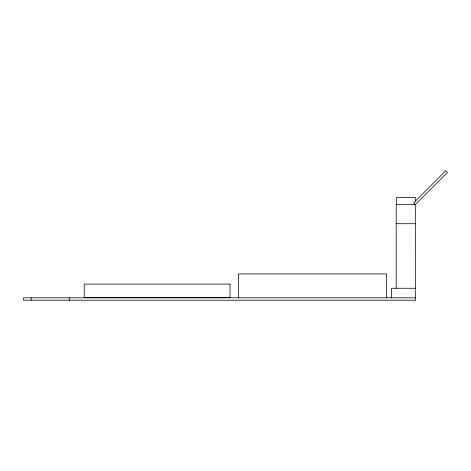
<?xml version="1.0" encoding="UTF-8"?>
<svg xmlns="http://www.w3.org/2000/svg" width="471" height="471" viewBox="0 0 471 471"><rect width="100%" height="100%" fill="white"/><g stroke="black" fill="none" stroke-linecap="round" stroke-linejoin="round"><path stroke-width="0.71" d="M396.199 223.713L415.328 223.713M415.328 288.27L391.419 288.27L391.419 297.831M415.328 297.831L23.574 297.831L23.55 300.221L415.322 300.221M415.328 201.205L415.328 197.414L396.523 197.414L396.523 204.591M415.334 300.221L415.328 204.591L413.638 202.901L445.76 170.779L447.45 172.468L415.328 204.591L396.199 204.591L396.199 288.27M386.514 297.831L386.514 273.922L238.579 273.922L238.579 297.831M69.249 297.831L69.249 300.221M31.121 297.831L31.121 300.221M230.019 284.107L84.256 284.107L84.256 297.648L230.019 297.648L230.019 284.107"/></g></svg>
